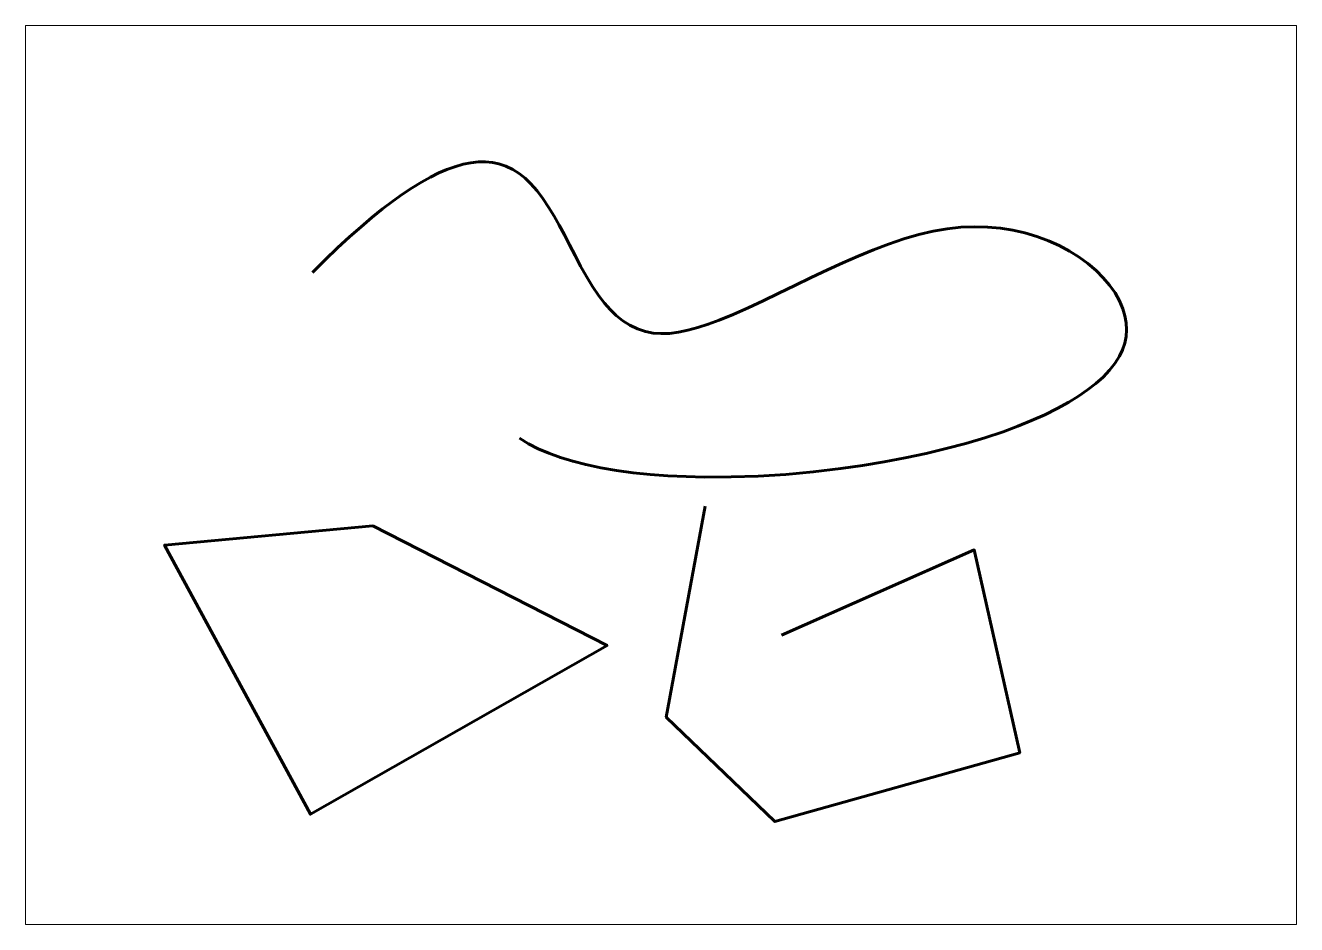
# Paper-space layout 'Страница_1' of a CAD drawing. Header units: millimetres. Extents: x 0 to 420, y 0 to 297.
# The model-space entities are those that its viewports show. They can reach past a viewport. Long polylines and large blocks are cut down to what shows.
import ezdxf

# ---------------------------------------------------------------- set-up
doc = ezdxf.new("R2010")
doc.units = ezdxf.units.MM

# ---------------------------------------------------------------- blocks, each defined once
blk = doc.blocks.new('Страница_1')
at = {"color": 0, "lineweight": 60, "flags": 128}
for points in [[(94.81, 215.37), (99.07, 219.59), (103.16, 223.51), (107.1, 227.14), (110.88, 230.49), (114.51, 233.57), (118, 236.38), (121.35, 238.92), (124.56, 241.22), (127.78, 243.36), (130.85, 245.24), (133.79, 246.87), (136.6, 248.26), (139.28, 249.41), (141.84, 250.34), (144.61, 251.12), (147.22, 251.64), (149.7, 251.9), (152.05, 251.92), (154.28, 251.71), (156.38, 251.27), (158.76, 250.48), (161, 249.41), (163.09, 248.09), (165.07, 246.54), (166.93, 244.78), (169.03, 242.41), (171, 239.81), (172.88, 237.01), (174.67, 234.05), (176.4, 230.97), (178.09, 227.8), (179.76, 224.58), (181.59, 221.02), (183.45, 217.51), (185.37, 214.07), (187.37, 210.78), (189.48, 207.66), (191.29, 205.31), (193.21, 203.13), (195.24, 201.16), (197.41, 199.42), (199.73, 197.95), (202.21, 196.76), (204.87, 195.89), (207.36, 195.4), (210, 195.19), (212.81, 195.28), (215.78, 195.65), (218.92, 196.3), (222.2, 197.2), (225.62, 198.31), (229.17, 199.62), (233.88, 201.56), (238.76, 203.72), (243.8, 206.07), (248.97, 208.55), (254.24, 211.12), (259.61, 213.72), (265.04, 216.3), (270.06, 218.6), (275.11, 220.82), (280.16, 222.89), (285.2, 224.8), (290.22, 226.49), (295.2, 227.93), (299.9, 229.03), (304.54, 229.84), (309.09, 230.32), (313.55, 230.5), (317.91, 230.39), (322.15, 230), (326.26, 229.35), (330.22, 228.45), (334.21, 227.28), (338.01, 225.87), (341.61, 224.26), (344.99, 222.46), (348.15, 220.48), (351.06, 218.36), (353.73, 216.08), (356.13, 213.68), (358.23, 211.19), (360.02, 208.63), (361.49, 206), (362.61, 203.35), (363.3, 201.06), (363.71, 198.77), (363.84, 196.49), (363.68, 194.24), (363.23, 192.02), (362.48, 189.85), (361.46, 187.71), (359.99, 185.37), (358.19, 183.09), (356.08, 180.86), (353.67, 178.69), (350.97, 176.58), (348, 174.53), (344.78, 172.54), (340.95, 170.43), (336.84, 168.4), (332.47, 166.45), (327.86, 164.58), (323.02, 162.81), (317.02, 160.81), (310.75, 158.94), (304.25, 157.2), (297.56, 155.6), (290.69, 154.13), (283.69, 152.81), (276.58, 151.63), (269.4, 150.61), (260.31, 149.54), (251.2, 148.71), (242.14, 148.15), (233.19, 147.84), (224.41, 147.81), (218.27, 147.96), (212.28, 148.24), (206.44, 148.68), (200.79, 149.27), (195.34, 150), (190.12, 150.9), (185.15, 151.94), (180.83, 153.04), (176.76, 154.28), (172.94, 155.66), (169.41, 157.17), (166.17, 158.83), (163.25, 160.63)], [(249.77, 95.61), (313.51, 123.73), (328.51, 56.78), (247.63, 34.01), (211.74, 68.56), (224.6, 138.19)], [(114.79, 131.76), (192.19, 92.13), (94.17, 36.42), (45.97, 125.33), (114.79, 131.76)]]:
    blk.add_lwpolyline(points, dxfattribs=at)

msp = doc.modelspace()

# ---------------------------------------------------------------- block references
msp.add_blockref('Страница_1', (0, 0))

psp = doc.layouts.new('Страница_1')

# ---------------------------------------------------------------- viewports
at = {"layer": '0'}
psp.add_viewport(center=(210, 148.5), size=(420, 297), view_center_point=(210, 148.5), view_height=297, dxfattribs=at)

doc.saveas('drawing.dxf')
